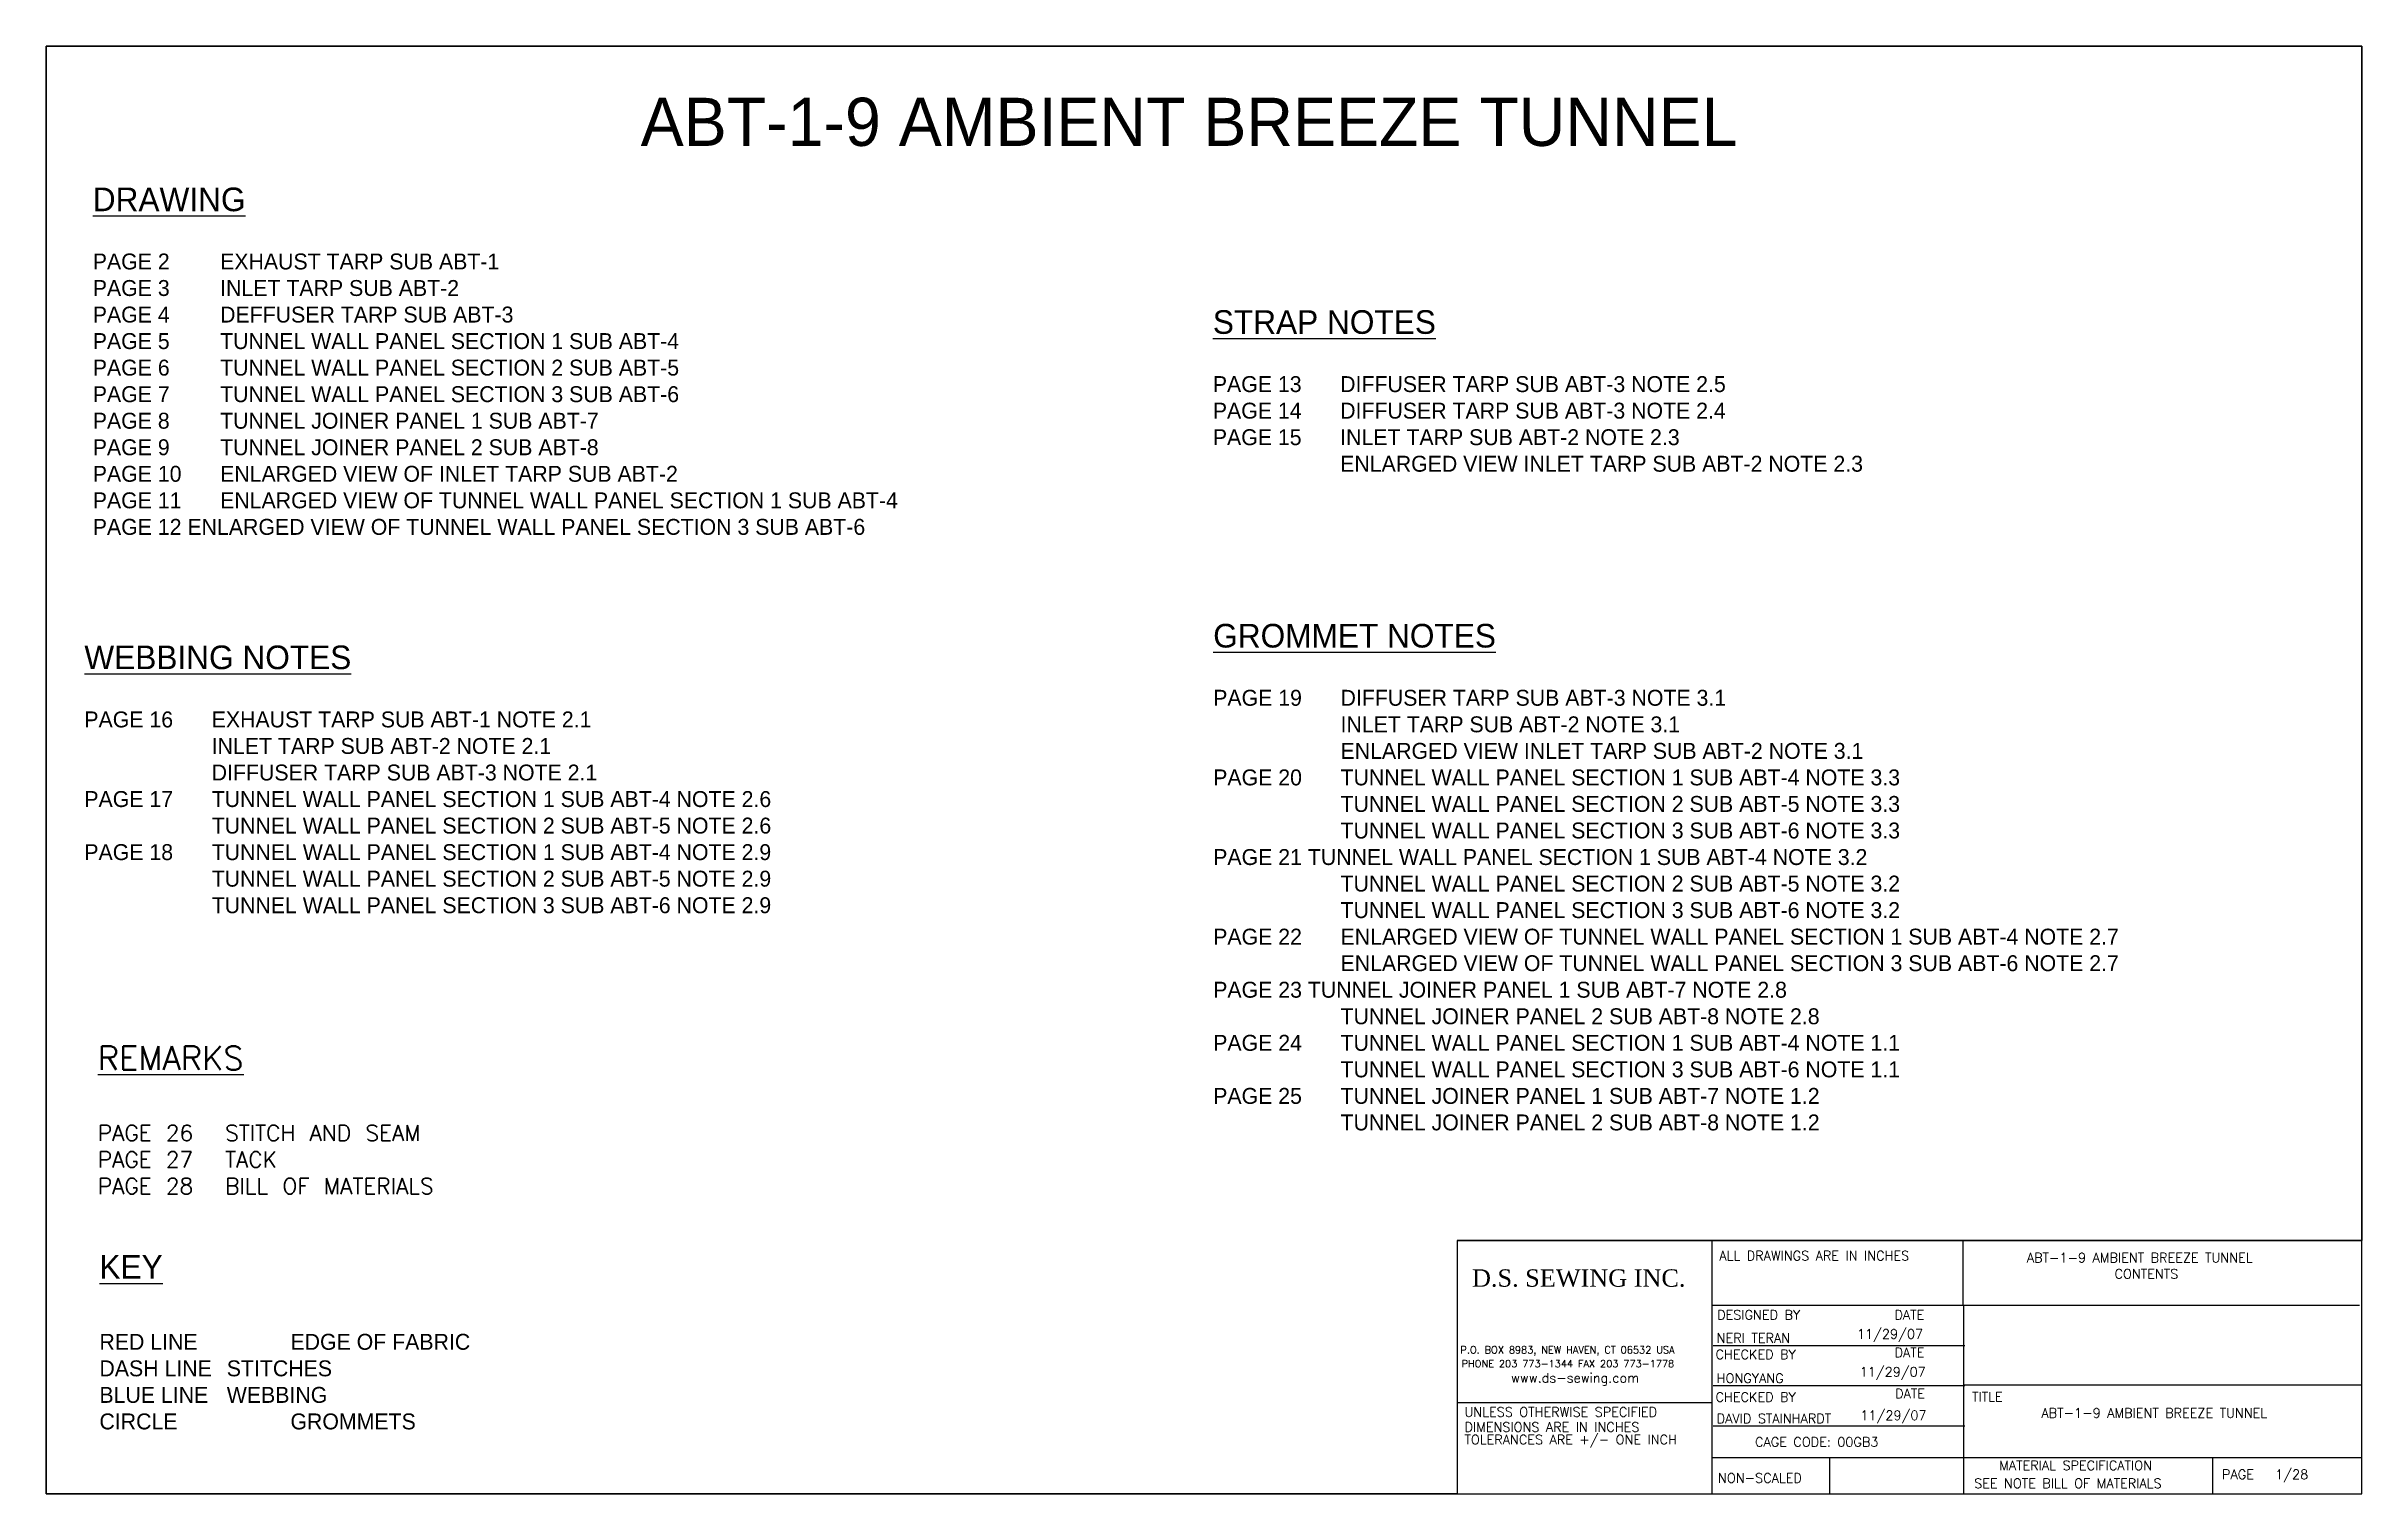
# Paper-space layout 'P1' of a CAD drawing. Header units: inches. Extents: x -62 to 16, y -1703 to 10.
# Drawn here: x 0 to 16, y 0 to 10 of the extents above.
# The model-space entities are those that its viewports show. They can reach past a viewport. Long polylines and large blocks are cut down to what shows.
import ezdxf

# ---------------------------------------------------------------- set-up
doc = ezdxf.new("R2010")
doc.units = ezdxf.units.IN
doc.header["$MEASUREMENT"] = 0
for name, color, linetype in [('TEXT', 7, 'Continuous'), ('Title Block', 7, 'Continuous'), ('Viewport', 7, 'Continuous')]:
    doc.layers.add(name, color=color, linetype=linetype)
doc.styles.add('Roman', font='romans')
doc.styles.add('style1', font='txt.shx')

msp = doc.modelspace()

# ---------------------------------------------------------------- texts
msp.add_text('ABT-1-9 AMBIENT BREEZE TUNNEL', height=10).set_placement((-1798.34327, -1317.54657))
at = {"layer": 'TEXT', "char_height": 3.3, "width": 430.2783692, "attachment_point": 1}
for s, insert in [('{\\H1.485x;\\LDRAWING\\H0.6735x;\\P}\\PPAGE 2^IEXHAUST TARP SUB ABT-1\\PPAGE 3^IINLET TARP SUB ABT-2\\PPAGE 4^IDEFFUSER TARP SUB ABT-3\\PPAGE 5^ITUNNEL WALL PANEL SECTION 1 SUB ABT-4\\PPAGE 6^ITUNNEL WALL PANEL SECTION 2 SUB ABT-5\\PPAGE 7^ITUNNEL WALL PANEL SECTION 3 SUB ABT-6\\PPAGE 8^ITUNNEL JOINER PANEL 1 SUB ABT-7\\PPAGE 9^ITUNNEL JOINER PANEL 2 SUB ABT-8\\PPAGE 10^IENLARGED VIEW OF INLET TARP SUB ABT-2\\PPAGE 11^IENLARGED VIEW OF TUNNEL WALL PANEL SECTION 1 SUB ABT-4                 \\PPAGE 12 ENLARGED VIEW OF TUNNEL WALL PANEL SECTION 3 SUB ABT-6', (-1911.93129, -1326.17381)), ('{\\H1.485x;\\LSTRAP NOTES\\P}\\PPAGE 13^IDIFFUSER TARP SUB ABT-3 NOTE 2.5\\PPAGE 14^IDIFFUSER TARP SUB ABT-3 NOTE 2.4\\PPAGE 15^IINLET TARP SUB ABT-2 NOTE 2.3\\P^I^IENLARGED VIEW INLET TARP SUB ABT-2 NOTE 2.3', (-1679.73569, -1351.5944)), ('{\\H1.485x;\\LGROMMET NOTES\\P}\\PPAGE 19^IDIFFUSER TARP SUB ABT-3 NOTE 3.1\\P^I^IINLET TARP SUB ABT-2 NOTE 3.1\\P^I^IENLARGED VIEW INLET TARP SUB ABT-2 NOTE 3.1\\PPAGE 20^ITUNNEL WALL PANEL SECTION 1 SUB ABT-4 NOTE 3.3\\P^I^ITUNNEL WALL PANEL SECTION 2 SUB ABT-5 NOTE 3.3\\P^I^ITUNNEL WALL PANEL SECTION 3 SUB ABT-6 NOTE 3.3\\PPAGE 21 TUNNEL WALL PANEL SECTION 1 SUB ABT-4 NOTE 3.2\\P^I^ITUNNEL WALL PANEL SECTION 2 SUB ABT-5 NOTE 3.2\\P^I^ITUNNEL WALL PANEL SECTION 3 SUB ABT-6 NOTE 3.2\\PPAGE 22^IENLARGED VIEW OF TUNNEL WALL PANEL SECTION 1 SUB ABT-4 NOTE 2.7\\P^I^IENLARGED VIEW OF TUNNEL WALL PANEL SECTION 3 SUB ABT-6 NOTE 2.7\\PPAGE 23 TUNNEL JOINER PANEL 1 SUB ABT-7 NOTE 2.8\\P^I^ITUNNEL JOINER PANEL 2 SUB ABT-8 NOTE 2.8\\PPAGE 24^ITUNNEL WALL PANEL SECTION 1 SUB ABT-4 NOTE 1.1\\P^I^ITUNNEL WALL PANEL SECTION 3 SUB ABT-6 NOTE 1.1\\PPAGE 25^ITUNNEL JOINER PANEL 1 SUB ABT-7 NOTE 1.2\\P^I^ITUNNEL JOINER PANEL 2 SUB ABT-8 NOTE 1.2', (-1679.66014, -1416.61128)), ('{\\H1.485x;\\LWEBBING NOTES\\P}\\PPAGE 16^IEXHAUST TARP SUB ABT-1 NOTE 2.1\\P^I^IINLET TARP SUB ABT-2 NOTE 2.1\\P^I^IDIFFUSER TARP SUB ABT-3 NOTE 2.1\\PPAGE 17^ITUNNEL WALL PANEL SECTION 1 SUB ABT-4 NOTE 2.6\\P^I^ITUNNEL WALL PANEL SECTION 2 SUB ABT-5 NOTE 2.6\\PPAGE 18^ITUNNEL WALL PANEL SECTION 1 SUB ABT-4 NOTE 2.9\\P^I^ITUNNEL WALL PANEL SECTION 2 SUB ABT-5 NOTE 2.9\\P^I^ITUNNEL WALL PANEL SECTION 3 SUB ABT-6 NOTE 2.9', (-1913.6792, -1421.09706)), ('{\\Ftxt.shx|c1;\\H1.485x;\\LREMARKS\\P\\l\\P\\H0.6734x;PAGE 26^ISTITCH AND SEAM\\PPAGE 27^ITACK\\PPAGE 28^IBILL OF MATERIALS}', (-1910.88987, -1504.15098)), ('{\\H1.485x;\\LKEY\\P\\P}RED LINE^I^IEDGE OF FABRIC\\PDASH LINE^ISTITCHES\\PBLUE LINE^IWEBBING\\PCIRCLE^I^IGROMMETS', (-1910.55407, -1547.4297))]:
    msp.add_mtext(s, dxfattribs=dict(at, insert=insert))

psp = doc.layouts.new('P1')

# ---------------------------------------------------------------- linework, layer by layer
at = {"layer": 'Title Block'}
for p, q in [((16, 10), (0, 10)), ((0, 10), (0, 0)), ((16, 0), (16, 10)), ((9.75, 1.75), (16, 1.75)), ((11.511, 1.302), (11.511, 1.75)), ((13.245, 1.302), (13.245, 1.75)), ((11.511, 1.302), (11.75, 1.302)), ((11.511, 0), (11.511, 1.302)), ((11.75, 1.302), (13.25, 1.302)), ((13.25, 1.302), (13.707, 1.302)), ((13.25, 0), (13.25, 1.302)), ((13.692, 1.302), (15.984, 1.302)), ((11.518, 1.024), (13.257, 1.024)), ((11.75, 1.024), (13.25, 1.024)), ((11.518, 0.747), (13.257, 0.747)), ((11.75, 0.747), (13.25, 0.747)), ((13.25, 0.752), (16, 0.752)), ((9.75, 0.63), (11.511, 0.63)), ((11.518, 0.469), (13.257, 0.469)), ((11.511, 0.25), (16, 0.25)), ((12.325, 0), (12.325, 0.25)), ((14.971, 0), (14.971, 0.25)), ((0, 0), (16, 0)), ((0, 0), (16, 0))]:
    psp.add_line(p, q, dxfattribs=at)
at = {"layer": 'Viewport'}
psp.add_lwpolyline([(0, 10), (9.88, 10), (9.88, 10), (16, 10), (16, 1.75), (9.75, 1.75), (9.75, 0), (0, 0)], close=True, dxfattribs=at)

# ---------------------------------------------------------------- texts
at = {"layer": 'TEXT', "ltscale": 0.015, "insert": (9.852, 1.55), "char_height": 0.12, "width": 1.77851, "attachment_point": 1, "style": 'style1'}
psp.add_mtext('{\\fTimes New Roman|b0|i0|c0|p18;D.S. SEWING INC.}', dxfattribs=at)
at = {"layer": 'Title Block', "style": 'Roman'}
for s, height, p in [('ALL DRAWINGS ARE IN INCHES', 0.065, (11.561, 1.612)), ('ABT-1-9 AMBIENT BREEZE TUNNEL', 0.065, (13.686, 1.598)), ('CONTENTS', 0.065, (14.292, 1.486)), ('DESIGNED BY', 0.065, (11.546, 1.203)), ('11/29/07', 0.065, (12.512, 1.071)), ('DATE', 0.065, (12.771, 1.203)), ('P.O. BOX 8983, NEW HAVEN, CT 06532 USA', 0.0494, (9.772, 0.969)), ('CHECKED BY', 0.065, (11.535, 0.93)), ('NERI TERAN', 0.065, (11.543, 1.043)), ('DATE', 0.065, (12.772, 0.943)), ('PHONE 203 773-1344 FAX 203 773-1778', 0.0494, (9.78, 0.873)), ('www.ds-sewing.com', 0.065, (10.122, 0.768)), ('HONGYANG', 0.065, (11.543, 0.765)), ('11/29/07', 0.065, (12.531, 0.809)), ('CHECKED BY', 0.065, (11.535, 0.635)), ('DATE', 0.065, (12.776, 0.659)), ('TITLE', 0.065, (13.307, 0.637)), ('UNLESS OTHERWISE SPECIFIED', 0.065, (9.8, 0.532)), ('DIMENSIONS ARE IN INCHES', 0.065, (9.8, 0.428)), ('DAVID STAINHARDT', 0.065, (11.543, 0.487)), ('11/29/07', 0.065, (12.536, 0.509)), ('ABT-1-9 AMBIENT BREEZE TUNNEL', 0.065, (13.787, 0.525)), ('TOLERANCES ARE +/- ONE INCH', 0.065, (9.8, 0.341)), ('CAGE CODE: 00GB3', 0.065, (11.808, 0.325)), ('MATERIAL SPECIFICATION', 0.065, (13.495, 0.163)), ('PAGE', 0.065, (15.035, 0.101)), ('1/28', 0.065, (15.402, 0.101)), ('NON-SCALED', 0.065, (11.552, 0.076)), ('SEE NOTE BILL OF MATERIALS', 0.065, (13.322, 0.039))]:
    psp.add_text(s, height=height, dxfattribs=at).set_placement(p)

# ---------------------------------------------------------------- viewports
at = {"layer": 'Viewport'}
vp = psp.add_viewport(center=(8, 5), size=(16, 10), view_center_point=(-1681.56529, -1446.89798), view_height=300.0000168, dxfattribs=at)
vp.dxf.flags = 0x10000  # cut along an outline
vp.dxf.clipping_boundary_handle = psp.add_lwpolyline([(0, 10), (9.88, 10), (9.88, 10), (16, 10), (16, 1.75), (9.75, 1.75), (9.75, 0), (0, 0)], format="xyb", close=True, dxfattribs={"invisible": 1}).dxf.handle

doc.saveas('drawing.dxf')
